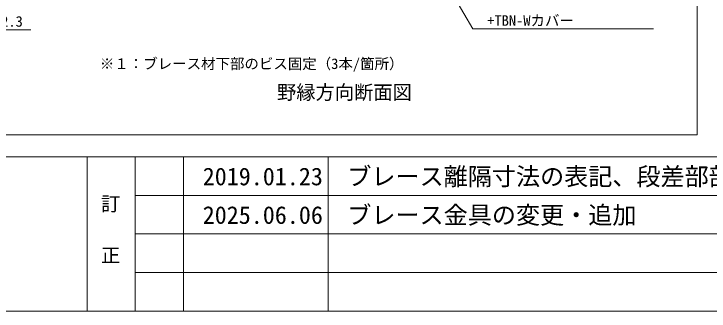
# Model space of a CAD drawing. Units: millimetres at full size, sheet at 1:40; details may follow other scales. Extents: x -7800 to 7800, y -5578 to 5491.
# Drawn here: x -4903 to -2019, y -5515 to -4282 of the extents above; entities that cross this region are included whole.
import ezdxf
from ezdxf.enums import TextEntityAlignment as Align

# ---------------------------------------------------------------- set-up
doc = ezdxf.new("R2010")
doc.units = ezdxf.units.MM
doc.header["$LTSCALE"] = 40
for name, color, linetype, lineweight in [('2-6_文字', 7, 'Continuous', 18), ('F-2_太線１', 3, 'Continuous', 18), ('F-6_文字', 7, 'Continuous', 18)]:
    doc.layers.add(name, color=color, linetype=linetype, lineweight=lineweight)
doc.styles.add('ＭＳ ゴシック', font='')
doc.styles.get('ＭＳ ゴシック').set_extended_font_data('MS Gothic')

msp = doc.modelspace()

# ---------------------------------------------------------------- linework, layer by layer
at = {"layer": '2-6_文字'}
for p, q in [((-3151.69, -4080.16), (-2999.23, -4344.22)), ((-2999.23, -4344.22), (-2249.23, -4344.22))]:
    msp.add_line(p, q, dxfattribs=at)
msp.add_lwpolyline([(-5462.46, -4008.59), (-5315.54, -4347.85), (-4833.29, -4347.85)], dxfattribs=at)
at = {"layer": 'F-2_太線１'}
for p, q in [((-2068.18, 1696.25), (-2068.18, -4783.77)), ((-7638.18, -4783.77), (-2068.18, -4783.77)), ((-7800, -4874.85), (7800, -4874.85)), ((-7800, -5514.85), (7800, -5514.85))]:
    msp.add_line(p, q, dxfattribs=at)
at = {"layer": 'F-2_太線１', "color": 7}
for p, q in [((-4600, -4874.85), (-4600, -5514.85)), ((-4400, -4874.85), (-4400, -5514.85))]:
    msp.add_line(p, q, dxfattribs=at)
at = {"layer": 'F-2_太線１', "color": 4, "lineweight": 9}
for p, q in [((-4200, -4874.85), (-4200, -5514.85)), ((-3600, -4874.85), (-3600, -5514.85)), ((-4400, -5034.85), (-1300, -5034.85)), ((-4400, -5194.85), (-1300, -5194.85)), ((-4400, -5354.85), (-1300, -5354.85))]:
    msp.add_line(p, q, dxfattribs=at)

# ---------------------------------------------------------------- texts
at = {"layer": '2-6_文字', "style": 'ＭＳ ゴシック'}
for s, p in [('：C-40×20×2.3', (-5315.54, -4347.85)), ('\u3000+TBN-Wカバー', (-2999.23, -4344.22)), ('※１：ブレース材下部のビス固定（3本/箇所）', (-4546.83, -4523.46))]:
    msp.add_text(s, height=43.99, dxfattribs=at).set_placement(p, align=Align.BOTTOM_LEFT)
at = {"layer": '2-6_文字', "color": 3, "style": 'ＭＳ ゴシック'}
msp.add_text('野縁方向断面図', height=58.65, dxfattribs=at).set_placement((-3811.73, -4653.87), align=Align.BOTTOM_LEFT)
at = {"layer": 'F-6_文字', "color": 4, "style": 'ＭＳ ゴシック'}
for s, height, p in [('2019.01.23', 73.31, (-4120, -5014.85)), ('ブレース離隔寸法の表記、段差部部材名称修正', 73.31, (-3520, -5014.85)), ('訂', 58.65, (-4541.86, -5116.71)), ('ブレース金具の変更・追加', 73.31, (-3520, -5174.85)), ('2025.06.06', 73.31, (-4120, -5174.85)), ('正', 58.65, (-4541.86, -5330.1))]:
    msp.add_text(s, height=height, dxfattribs=at).set_placement(p, align=Align.BOTTOM_LEFT)

doc.saveas('drawing.dxf')
